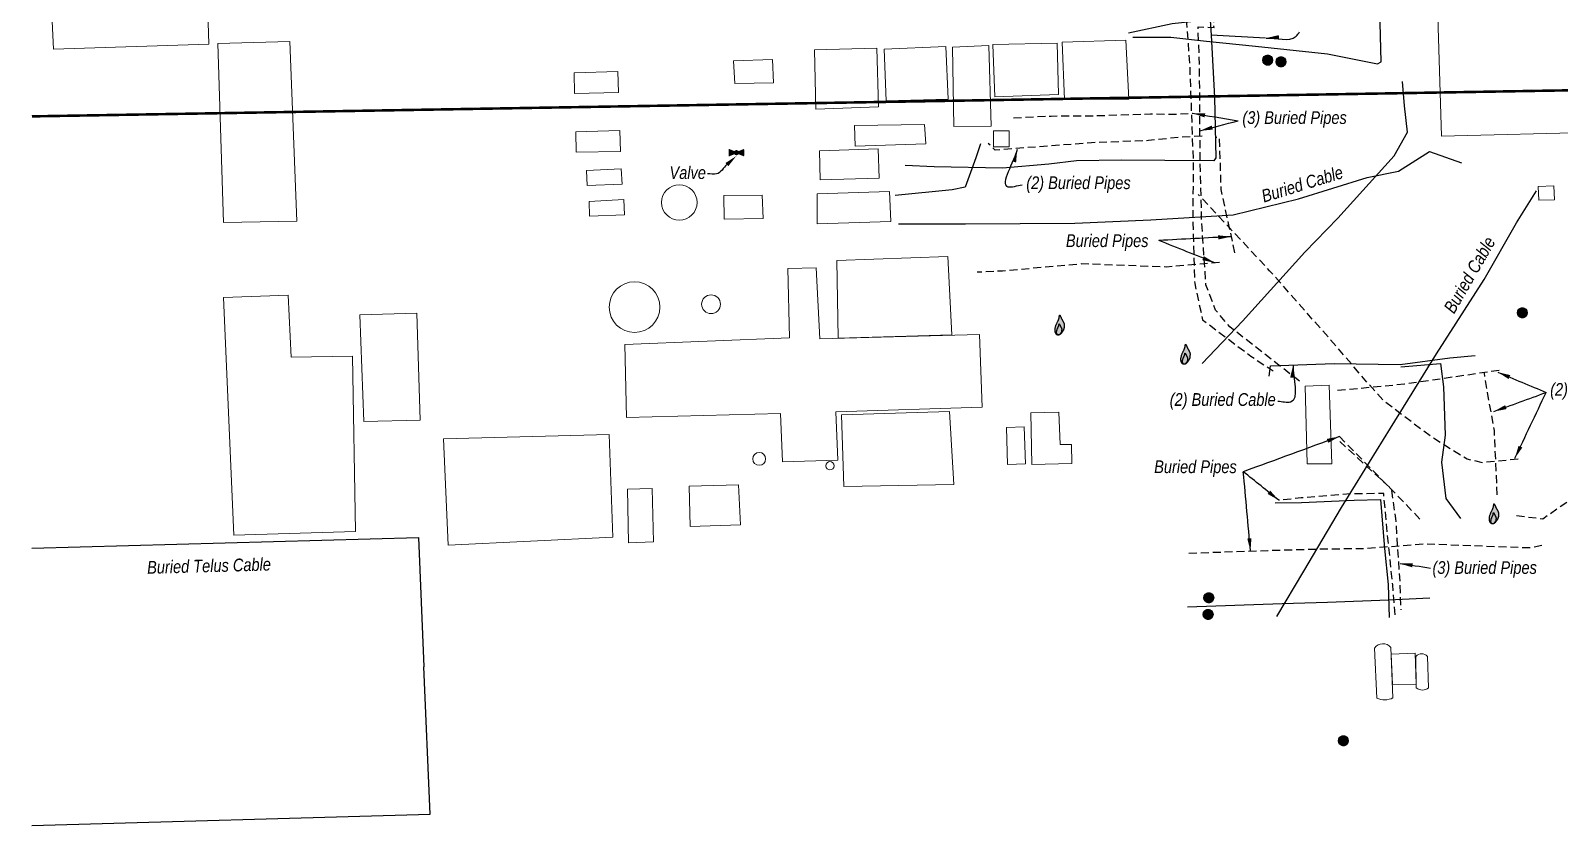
# Model space of a CAD drawing. Extents: x 663492 to 667541, y 5675958 to 5679620.
# Drawn here: x 665693 to 666896, y 5676113 to 5676738 of the extents above; entities that cross this region are included whole.
import ezdxf

# ---------------------------------------------------------------- set-up
doc = ezdxf.new("R2010")
doc.units = 0
doc.header["$LTSCALE"] = 5
for name, pattern in [('0', [1, 1, 0]), ('DASHDOT2', [12.7, 6.35, -3.175, 0, -3.175]), ('UG_PIPE', [1.875, 1.25, -0.625])]:
    doc.linetypes.add(name, pattern=pattern)
for name, color, linetype in [('AS-CABLE', 224, 'foc-CABLE'), ('AS-PIPE-UG', 44, 'UG_PIPE'), ('AS-PIPE-UG-T', 44, 'Continuous'), ('AS-SYMBOL', 7, 'Continuous'), ('AS-TELUS', 224, 'foc-TEL'), ('AS-WILDLIFE', 131, 'DASHDOT2'), ('T-WATER', 160, 'Continuous')]:
    doc.layers.add(name, color=color, linetype=linetype)
doc.layers.add('AS-GENERAL', color=48, linetype='Continuous', lineweight=18)
doc.styles.add('80CG', font='ARIALN.TTF', dxfattribs={"height": 10})
doc.styles.add('80L', font='ARIALN.TTF', dxfattribs={"height": 10})
doc.styles.add('foc-LtypeFont', font='ARIALN.TTF', dxfattribs={"height": 7.35})
doc.linetypes.add('foc-CABLE', pattern='A,2,-1,["C",foc-LtypeFont,S=0.2,R=0,X=-0.625,Y=-0.75],-1.24,8', length=12.24)
doc.linetypes.add('foc-TEL', pattern='A,2,-1,["T",foc-LtypeFont,S=0.2,R=0,X=-0.425,Y=-0.75],-1.24,8', length=12.24)
doc.dimstyles.new('Compass 5 000', dxfattribs={"dimscale": 5, "dimtxt": 9, "dimasz": 2, "dimexe": 0.2, "dimexo": 0.0625, "dimgap": 0.5, "dimtad": 0, "dimtih": 1, "dimtoh": 1, "dimzin": 0, "dimdsep": 46, "dimtxsty": '80CG', "dimcen": 0.1, "dimse1": 1, "dimse2": 1, "dimclrd": 256, "dimclrt": 256, "dimaunit": 1, "dimadec": 4, "dimazin": 0, "dimtfac": 0.06, "dimtofl": 0, "dimtmove": 0, "dimatfit": 1, "dimfxl": 0.2, "dimtolj": 1, "dimtzin": 0, "dimlwd": -1, "dimarcsym": 0})

# ---------------------------------------------------------------- blocks, each defined once
blk = doc.blocks.new('*X461')
at = {"color": 0}
for p, q in [((102.1, -2061.6), (108.8, -2061.6)), ((102.1, -2068.4), (108.8, -2068.4)), ((102.2, -2061.7), (108.8, -2061.7)), ((102.2, -2068.3), (108.7, -2068.3)), ((102.3, -2061.4), (108.6, -2061.4)), ((102.3, -2061.9), (108.6, -2061.9)), ((102.3, -2068.1), (108.6, -2068.1)), ((102.3, -2068.6), (108.7, -2068.6)), ((102.5, -2061.2), (108.5, -2061.2)), ((102.5, -2062), (108.4, -2062)), ((102.5, -2068), (108.4, -2068)), ((102.5, -2068.7), (108.5, -2068.7)), ((102.6, -2062.2), (108.3, -2062.2)), ((102.7, -2061.1), (108.2, -2061.1)), ((102.7, -2067.8), (108.3, -2067.8)), ((102.7, -2068.9), (108.3, -2068.9)), ((102.8, -2062.3), (108.1, -2062.3)), ((102.8, -2067.7), (108.1, -2067.7)), ((102.9, -2060.9), (108, -2060.9)), ((102.9, -2069.1), (108, -2069.1)), ((103, -2062.5), (108, -2062.5)), ((103, -2067.5), (108, -2067.5)), ((103.1, -2062.7), (107.8, -2062.7)), ((103.1, -2067.3), (107.8, -2067.3)), ((103.2, -2060.8), (107.7, -2060.8)), ((103.2, -2069.2), (107.8, -2069.2)), ((103.3, -2062.8), (107.7, -2062.8)), ((103.3, -2067.2), (107.6, -2067.2)), ((103.4, -2063), (107.5, -2063)), ((103.4, -2067), (107.5, -2067)), ((103.5, -2060.6), (107.4, -2060.6)), ((103.5, -2069.4), (107.4, -2069.4)), ((103.6, -2063.1), (107.3, -2063.1)), ((103.6, -2066.9), (107.3, -2066.9)), ((103.7, -2063.3), (107.2, -2063.3)), ((103.8, -2066.7), (107.2, -2066.7)), ((103.9, -2060.5), (107, -2060.5)), ((103.9, -2063.4), (107, -2063.4)), ((103.9, -2066.6), (107, -2066.6)), ((103.9, -2069.5), (107.1, -2069.5)), ((104.1, -2063.6), (106.9, -2063.6)), ((104.1, -2066.4), (106.9, -2066.4)), ((104.2, -2063.7), (106.7, -2063.7)), ((104.2, -2066.2), (106.7, -2066.2)), ((104.4, -2063.9), (106.6, -2063.9)), ((104.4, -2066.1), (106.6, -2066.1)), ((104.4, -2069.7), (106.5, -2069.7)), ((104.5, -2060.3), (106.5, -2060.3)), ((104.5, -2064.1), (106.4, -2064.1)), ((104.5, -2065.9), (106.4, -2065.9)), ((104.7, -2064.2), (106.3, -2064.2)), ((104.7, -2065.8), (106.2, -2065.8)), ((104.8, -2064.4), (106.1, -2064.4)), ((104.8, -2065.6), (106.1, -2065.6)), ((105, -2064.5), (105.9, -2064.5)), ((105, -2065.5), (105.9, -2065.5)), ((105.1, -2064.7), (105.8, -2064.7)), ((105.2, -2065.3), (105.8, -2065.3)), ((105.3, -2064.8), (105.6, -2064.8)), ((105.3, -2065.2), (105.6, -2065.2))]:
    blk.add_line(p, q, dxfattribs=at)
blk = doc.blocks.new('Pile')
h = blk.add_hatch(color=255)
h.dxf.hatch_style = 1
edge = h.paths.add_edge_path()
edge.add_arc((0, 0), 0.868, 0, 360)
at = {"color": 224}
for p, q in [((0.54, -0.54), (-0.54, 0.54)), ((-0.54, -0.54), (0.54, 0.54))]:
    blk.add_line(p, q, dxfattribs=at)
blk.add_circle((0, 0), 0.768, dxfattribs=at)
at = {"color": 224, "xscale": 0.16, "yscale": 0.16, "zscale": 0.16}
blk.add_blockref('*X461', (-16.87, 330.4), dxfattribs=at)
blk = doc.blocks.new('VALVE')
h = blk.add_hatch(color=255)
h.dxf.hatch_style = 1
edge = h.paths.add_edge_path()
edge.add_line((-0.33, 0.24), (-1.2, 0.59))
edge.add_line((-1.2, 0.59), (-1.2, -0.59))
edge.add_line((-1.2, -0.59), (-0.33, -0.24))
edge.add_arc((0, 0), 0.411, 215.8775, 324.1225)
edge.add_line((0.33, -0.24), (1.2, -0.59))
edge.add_line((1.2, -0.59), (1.2, 0.59))
edge.add_line((1.2, 0.59), (0.33, 0.24))
edge.add_arc((0, 0), 0.411, 35.8775, 144.1225)
at = {"color": 48}
for p, q in [((-1.1, 0.44), (-1.1, -0.44)), ((-0.29, 0.12), (-1.1, 0.44)), ((0.29, 0.12), (1.1, 0.44)), ((1.1, 0.44), (1.1, -0.44)), ((-1.1, -0.44), (-0.29, -0.12)), ((1.1, -0.44), (0.29, -0.12))]:
    blk.add_line(p, q, dxfattribs=at)
for radius in [0.311, 0.11]:
    blk.add_circle((0, 0), radius, dxfattribs=at)
blk = doc.blocks.new('FLARE')
h = blk.add_hatch(color=255)
h.dxf.hatch_style = 1
h.paths.add_polyline_path([(0.16, 2.41, 0.114147), (0.13, 2.43), (0.11, 2.44, 0.261551), (0.01, 2.42), (0, 2.41, 0.131268), (-0.03, 2.37), (-0.04, 2.35, 0.041497), (-0.05, 2.33), (-0.05, 2.29, 0.015174), (-0.05, 2.29), (-0.06, 2.24, 0.004376), (-0.06, 2.24), (-0.07, 2.18), (-0.08, 2.11), (-0.09, 2.05), (-0.1, 1.98), (-0.12, 1.91), (-0.14, 1.83), (-0.17, 1.76), (-0.19, 1.68), (-0.22, 1.61), (-0.26, 1.53), (-0.29, 1.46), (-0.32, 1.39), (-0.36, 1.32), (-0.39, 1.25, 0.000505), (-0.39, 1.25), (-0.43, 1.18, 0.002398), (-0.43, 1.18), (-0.46, 1.1, 0.004177), (-0.46, 1.1), (-0.5, 1.03, 0.005735), (-0.5, 1.03), (-0.53, 0.95, 0.006994), (-0.53, 0.95), (-0.56, 0.87, 0.00791), (-0.57, 0.87), (-0.6, 0.78, 0.008323), (-0.6, 0.78), (-0.63, 0.69, 0.008095), (-0.63, 0.68), (-0.66, 0.59, 0.008067), (-0.66, 0.59), (-0.68, 0.49, 0.008387), (-0.68, 0.49), (-0.7, 0.39, 0.009056), (-0.71, 0.38), (-0.72, 0.28, 0.010123), (-0.72, 0.28), (-0.74, 0.18, 0.011689), (-0.74, 0.18), (-0.75, 0.08, 0.013925), (-0.75, 0.08), (-0.75, -0.02, 0.016488), (-0.75, -0.02), (-0.75, -0.11, 0.017255), (-0.75, -0.12), (-0.74, -0.2, 0.01735), (-0.74, -0.2), (-0.73, -0.28, 0.017311), (-0.73, -0.29), (-0.71, -0.36, 0.01715), (-0.71, -0.36), (-0.69, -0.43, 0.016886), (-0.69, -0.44), (-0.66, -0.5, 0.016546), (-0.66, -0.5), (-0.63, -0.56, 0.016164), (-0.63, -0.56), (-0.6, -0.61, 0.016329), (-0.6, -0.62), (-0.57, -0.66, 0.018828), (-0.57, -0.67), (-0.54, -0.71, 0.022087), (-0.53, -0.71), (-0.5, -0.75, 0.025345), (-0.49, -0.76), (-0.46, -0.78, 0.028234), (-0.45, -0.79), (-0.42, -0.82, 0.030298), (-0.41, -0.82), (-0.37, -0.84, 0.031129), (-0.36, -0.85), (-0.32, -0.86, 0.030544), (-0.31, -0.87), (-0.27, -0.88, 0.028465), (-0.26, -0.88), (-0.22, -0.89, 0.025311), (-0.21, -0.89), (-0.16, -0.89, 0.02283), (-0.15, -0.89), (-0.11, -0.89, 0.021226), (-0.1, -0.89), (-0.05, -0.88, 0.020401), (-0.04, -0.88), (0, -0.87, 0.020299), (0.01, -0.87), (0.05, -0.85, 0.020911), (0.06, -0.85), (0.11, -0.83, 0.022277), (0.11, -0.83), (0.15, -0.81, 0.023712), (0.16, -0.8), (0.2, -0.78, 0.022408), (0.21, -0.78), (0.24, -0.75, 0.01993), (0.25, -0.74), (0.28, -0.72, 0.017146), (0.28, -0.71), (0.31, -0.68, 0.014211), (0.32, -0.68), (0.35, -0.64, 0.011221), (0.35, -0.64), (0.37, -0.61, 0.008212), (0.38, -0.61), (0.4, -0.57, 0.005172), (0.4, -0.57), (0.42, -0.54, 0.002523), (0.43, -0.54), (0.45, -0.5, 0.001671), (0.45, -0.5), (0.47, -0.47, 0.001229), (0.47, -0.47), (0.49, -0.44, 0.00075), (0.49, -0.44), (0.51, -0.41, 0.00026), (0.51, -0.41), (0.54, -0.37), (0.56, -0.34), (0.58, -0.3), (0.61, -0.27), (0.63, -0.23, 0.001311), (0.63, -0.23), (0.66, -0.19, 0.003726), (0.66, -0.19), (0.69, -0.15, 0.006065), (0.69, -0.14), (0.72, -0.1, 0.008452), (0.72, -0.1), (0.74, -0.05, 0.010991), (0.75, -0.05), (0.77, 0, 0.013767), (0.77, 0), (0.79, 0.05, 0.016839), (0.8, 0.05), (0.81, 0.1, 0.019104), (0.82, 0.11), (0.83, 0.15, 0.016987), (0.83, 0.16), (0.84, 0.21, 0.013636), (0.84, 0.21), (0.85, 0.26, 0.010244), (0.85, 0.27), (0.86, 0.31, 0.006846), (0.86, 0.32), (0.86, 0.37, 0.003419), (0.86, 0.37), (0.86, 0.41), (0.87, 0.46), (0.87, 0.5), (0.88, 0.54), (0.88, 0.59), (0.89, 0.63, 0.001278), (0.89, 0.63), (0.89, 0.67, 0.004735), (0.89, 0.67), (0.9, 0.71, 0.008354), (0.9, 0.72), (0.9, 0.76, 0.012059), (0.9, 0.76), (0.9, 0.8, 0.015712), (0.9, 0.81), (0.9, 0.85, 0.018457), (0.9, 0.85), (0.9, 0.89, 0.018102), (0.9, 0.9), (0.89, 0.94, 0.016533), (0.89, 0.95), (0.88, 0.99, 0.014576), (0.88, 0.99), (0.87, 1.03, 0.012435), (0.86, 1.04), (0.85, 1.08, 0.010283), (0.85, 1.09), (0.83, 1.13, 0.00824), (0.83, 1.13), (0.81, 1.18, 0.00638), (0.81, 1.18), (0.78, 1.23, 0.004735), (0.78, 1.23), (0.76, 1.29, 0.003388), (0.75, 1.29), (0.73, 1.34, 0.002345), (0.73, 1.34), (0.7, 1.4, 0.001492), (0.7, 1.4), (0.67, 1.46, 0.000746), (0.67, 1.46), (0.63, 1.51), (0.6, 1.57), (0.57, 1.62), (0.55, 1.68), (0.52, 1.73), (0.49, 1.78), (0.47, 1.83), (0.45, 1.87), (0.42, 1.92), (0.4, 1.97), (0.38, 2.02), (0.35, 2.08, 0.000332), (0.35, 2.08), (0.33, 2.13, 0.001849), (0.33, 2.13), (0.3, 2.19, 0.0038), (0.3, 2.19), (0.27, 2.24, 0.006473), (0.27, 2.24), (0.25, 2.29, 0.010865), (0.24, 2.3), (0.22, 2.34, 0.019524), (0.22, 2.34), (0.19, 2.38, 0.041077), (0.18, 2.39)])
at = {"color": 48, "flags": 128}
for points in [[(0.11, -0.72), (0.07, -0.74), (0.03, -0.76), (-0.02, -0.77), (-0.07, -0.78), (-0.11, -0.79), (-0.16, -0.79), (-0.2, -0.79), (-0.25, -0.78), (-0.29, -0.77), (-0.32, -0.76), (-0.36, -0.74), (-0.4, -0.71), (-0.43, -0.68), (-0.46, -0.65), (-0.49, -0.61), (-0.52, -0.56), (-0.54, -0.51), (-0.57, -0.46), (-0.59, -0.4), (-0.61, -0.33), (-0.63, -0.26), (-0.64, -0.19), (-0.65, -0.11), (-0.65, -0.02), (-0.65, 0.07), (-0.64, 0.17), (-0.63, 0.27), (-0.61, 0.36), (-0.58, 0.46), (-0.56, 0.56), (-0.53, 0.66), (-0.5, 0.75), (-0.47, 0.83), (-0.44, 0.91), (-0.41, 0.99), (-0.37, 1.06), (-0.34, 1.13), (-0.3, 1.2), (-0.27, 1.27), (-0.23, 1.34), (-0.2, 1.42), (-0.16, 1.49), (-0.13, 1.57), (-0.1, 1.65), (-0.07, 1.73), (-0.04, 1.8), (-0.02, 1.88), (0, 1.96), (0.01, 2.03), (0.02, 2.1), (0.03, 2.17), (0.04, 2.22), (0.05, 2.27), (0.05, 2.31), (0.06, 2.34), (0.08, 2.35), (0.09, 2.34), (0.11, 2.32), (0.13, 2.29), (0.16, 2.25), (0.18, 2.2), (0.21, 2.14), (0.24, 2.09), (0.26, 2.03), (0.29, 1.98), (0.31, 1.93), (0.33, 1.88), (0.36, 1.83), (0.38, 1.78), (0.41, 1.73), (0.43, 1.68), (0.46, 1.63), (0.49, 1.58), (0.52, 1.52), (0.55, 1.47), (0.58, 1.41), (0.61, 1.35), (0.64, 1.3), (0.67, 1.24), (0.69, 1.19), (0.72, 1.14), (0.74, 1.09), (0.75, 1.05), (0.77, 1), (0.78, 0.96), (0.79, 0.92), (0.8, 0.88), (0.8, 0.84), (0.8, 0.8), (0.8, 0.76), (0.8, 0.72), (0.79, 0.68), (0.79, 0.64), (0.78, 0.6), (0.78, 0.56), (0.77, 0.51), (0.77, 0.47), (0.76, 0.42), (0.76, 0.37), (0.76, 0.33), (0.75, 0.28), (0.74, 0.23), (0.73, 0.18), (0.72, 0.13), (0.7, 0.09), (0.68, 0.04), (0.66, 0), (0.63, -0.05), (0.61, -0.09), (0.58, -0.13), (0.55, -0.17), (0.53, -0.21), (0.5, -0.25), (0.48, -0.28), (0.45, -0.32), (0.43, -0.35), (0.41, -0.38), (0.39, -0.42), (0.37, -0.45), (0.34, -0.48), (0.32, -0.51), (0.3, -0.55), (0.27, -0.58), (0.24, -0.61), (0.21, -0.64), (0.18, -0.67), (0.15, -0.7)], [(0.02, -0.75), (-0.01, -0.76), (-0.03, -0.77), (-0.05, -0.78), (-0.08, -0.78), (-0.11, -0.79), (-0.13, -0.79), (-0.16, -0.79), (-0.18, -0.78), (-0.2, -0.78), (-0.23, -0.77), (-0.25, -0.76), (-0.26, -0.74), (-0.28, -0.73), (-0.3, -0.71), (-0.32, -0.69), (-0.33, -0.66), (-0.35, -0.63), (-0.36, -0.6), (-0.37, -0.57), (-0.39, -0.53), (-0.4, -0.49), (-0.4, -0.45), (-0.41, -0.41), (-0.41, -0.36), (-0.41, -0.31), (-0.4, -0.25), (-0.39, -0.2), (-0.38, -0.14), (-0.37, -0.09), (-0.36, -0.03), (-0.34, 0.02), (-0.32, 0.07), (-0.31, 0.12), (-0.29, 0.16), (-0.27, 0.21), (-0.25, 0.25), (-0.23, 0.29), (-0.21, 0.33), (-0.19, 0.37), (-0.17, 0.41), (-0.15, 0.45), (-0.14, 0.49), (-0.12, 0.53), (-0.1, 0.58), (-0.08, 0.62), (-0.07, 0.66), (-0.06, 0.71), (-0.05, 0.75), (-0.04, 0.79), (-0.03, 0.83), (-0.03, 0.87), (-0.02, 0.9), (-0.02, 0.93), (-0.01, 0.95), (-0.01, 0.96), (0, 0.97), (0.01, 0.96), (0.02, 0.95), (0.03, 0.94), (0.04, 0.91), (0.06, 0.88), (0.07, 0.86), (0.09, 0.82), (0.1, 0.79), (0.12, 0.76), (0.13, 0.74), (0.14, 0.71), (0.16, 0.68), (0.17, 0.65), (0.18, 0.63), (0.2, 0.6), (0.21, 0.57), (0.23, 0.54), (0.25, 0.51), (0.26, 0.47), (0.28, 0.44), (0.3, 0.41), (0.31, 0.38), (0.33, 0.35), (0.34, 0.32), (0.36, 0.29), (0.37, 0.27), (0.38, 0.24), (0.39, 0.22), (0.39, 0.19), (0.4, 0.17), (0.4, 0.15), (0.41, 0.13), (0.41, 0.1), (0.41, 0.08), (0.4, 0.06), (0.4, 0.04), (0.4, 0.01), (0.39, -0.01), (0.39, -0.03), (0.39, -0.06), (0.39, -0.08), (0.38, -0.11), (0.38, -0.14), (0.38, -0.16), (0.38, -0.19), (0.37, -0.22), (0.37, -0.24), (0.36, -0.27), (0.35, -0.3), (0.34, -0.32), (0.32, -0.35), (0.31, -0.37), (0.3, -0.4), (0.28, -0.42), (0.27, -0.44), (0.25, -0.46), (0.24, -0.48), (0.22, -0.5), (0.21, -0.52), (0.2, -0.54), (0.19, -0.56), (0.17, -0.58), (0.16, -0.6), (0.15, -0.61), (0.14, -0.63), (0.12, -0.65), (0.11, -0.67), (0.09, -0.69), (0.08, -0.7), (0.06, -0.72), (0.04, -0.74)]]:
    blk.add_lwpolyline(points, close=True, dxfattribs=at)

msp = doc.modelspace()

# ---------------------------------------------------------------- linework, layer by layer
at = {"layer": 'AS-CABLE', "flags": 128}
for points in [[(666556.562, 5676736.12), (666590.932, 5676743.335), (666637.457, 5676748.335), (666704.407, 5676758.7), (666749.742, 5676763.455), (666770.167, 5676764.415), (666787.407, 5676773.95)], [(666559.997, 5676732.53), (666589.727, 5676732.695), (666618.022, 5676729.57), (666656.362, 5676725.455), (666713.152, 5676719.585), (666752.512, 5676711.71), (666755.342, 5676713.26), (666753.772, 5676774.935)], [(666614.377, 5676475.93), (666646.122, 5676509.18), (666695.372, 5676563.41), (666721.167, 5676590.395), (666765.452, 5676639.35), (666776.137, 5676657.91), (666773.767, 5676678.645), (666772.092, 5676697.855)], [(666667.162, 5676466.065), (666668.142, 5676474.055), (666718.212, 5676475.975), (666770.322, 5676475.28), (666809.342, 5676480.415), (666829.352, 5676482.21)], [(666770.732, 5676473.285), (666801.997, 5676475.985), (666804.327, 5676457.495), (666805.592, 5676419.7), (666802.662, 5676398.35), (666806.212, 5676369.665), (666817.772, 5676354.135)], [(666671.977, 5676366.26), (666692.692, 5676366.555), (666733.997, 5676368.49), (666754.717, 5676368.875), (666758.042, 5676330.39), (666760.752, 5676302.215), (666761.562, 5676276.255)], [(666603.022, 5676284.435), (666677.307, 5676287.205), (666713.122, 5676288.32), (666761.027, 5676290.08), (666793.512, 5676291.77)]]:
    msp.add_lwpolyline(points, dxfattribs=at)
at = {"layer": 'AS-CABLE'}
for points in [[(666440.092, 5676648.66), (666436.392, 5676637.78), (666427.952, 5676614.565), (666417.857, 5676612.505), (666373.002, 5676608.12)], [(666375.567, 5676585.725), (666428.407, 5676585.71), (666514.312, 5676586.24), (666574.172, 5676588.845), (666638.967, 5676592.995), (666690.147, 5676605.43), (666744.217, 5676622.21), (666768.847, 5676627.205), (666793.237, 5676642.6), (666818.462, 5676633.845)], [(666673.357, 5676276.895), (666694.432, 5676312.61), (666724.012, 5676362.71), (666762.622, 5676425.115), (666798.857, 5676483.535), (666836.242, 5676542.08), (666861.867, 5676586.685), (666877.447, 5676611.77)]]:
    msp.add_lwpolyline(points, dxfattribs=at)
at = {"layer": 'AS-GENERAL'}
for points in [[(666926.792, 5676657.947), (666917.58, 5676904.355), (666795.223, 5676902.953), (666802.705, 5676654.697)], [(665840.325, 5676727.537), (665896.942, 5676729.216), (665902.411, 5676587.812), (665844.792, 5676586.92)], [(666120.507, 5676704.638), (666154.79, 5676705.629), (666155.405, 5676689.051), (666120.838, 5676688.222)]]:
    msp.add_lwpolyline(points, close=True, dxfattribs=at)
at = {"layer": 'AS-GENERAL', "flags": 128}
for points in [[(665708.106, 5676784.157), (665710.886, 5676723.286), (665833.203, 5676727.074), (665831.182, 5676786.43)], [(666309.464, 5676722.584), (666310.482, 5676676.093), (666359.886, 5676677.959), (666358.528, 5676723.941)], [(666412.859, 5676725.233), (666414.75, 5676683.934), (666365.865, 5676682.584), (666364.244, 5676723.074)], [(666418.13, 5676724.895), (666419.242, 5676662.447), (666448.593, 5676662.67), (666446.592, 5676726.006)], [(666449.763, 5676726.903), (666451.435, 5676685.626), (666501.598, 5676687.464), (666500.427, 5676727.906)], [(666504.328, 5676728.788), (666506.112, 5676683.621), (666556.777, 5676683.955), (666554.436, 5676730.245)], [(666245.896, 5676713.999), (666246.985, 5676696.159), (666277.242, 5676696.812), (666276.48, 5676714.978)], [(666340.973, 5676663.138), (666341.421, 5676646.812), (666397.14, 5676648.825), (666396.021, 5676664.032)], [(666121.746, 5676658.109), (666122.072, 5676642.139), (666156.858, 5676642.791), (666156.315, 5676659.196)], [(666450.411, 5676659.033), (666462.717, 5676659.033), (666462.796, 5676646.261), (666450.411, 5676646.261)], [(666313.535, 5676643.292), (666314.098, 5676620.49), (666360.434, 5676621.756), (666359.589, 5676644.7)], [(666130.275, 5676627.696), (666130.718, 5676616.056), (666158.14, 5676617.087), (666157.551, 5676629.17)], [(666891.097, 5676615.574), (666891.594, 5676604.642), (666879.33, 5676604.311), (666878.731, 5676615.293)], [(666132.192, 5676603.383), (666132.634, 5676591.743), (666160.057, 5676592.774), (666159.467, 5676604.857)], [(666238.228, 5676608.062), (666238.628, 5676589.482), (666269.214, 5676590.081), (666268.414, 5676608.462)], [(666311.75, 5676609.366), (666368.668, 5676611.168), (666369.671, 5676587.533), (666311.55, 5676585.73)], [(666327.009, 5676556.93), (666328.289, 5676495.959), (666417.595, 5676498.517), (666414.324, 5676560.199)], [(665844.575, 5676527.888), (665852.9, 5676340.849), (665948.592, 5676343.857), (665946.208, 5676481.777), (665897.892, 5676480.854), (665895.43, 5676529.757)], [(665951.786, 5676514.109), (665955.18, 5676430.238), (665999.299, 5676431.471), (665996.83, 5676515.65)], [(666695.632, 5676458.134), (666697.129, 5676396.999), (666716.592, 5676396.999), (666714.454, 5676458.989)], [(666330.86, 5676435.484), (666332.655, 5676379.281), (666419.1, 5676380.776), (666415.81, 5676438.174)], [(666479.815, 5676437.153), (666480.545, 5676396.609), (666511.919, 5676397.193), (666511.773, 5676412.214), (666502.726, 5676412.214), (666501.761, 5676437.547)], [(666017.764, 5676416.717), (666021.285, 5676332.961), (666150.865, 5676339.295), (666148.048, 5676420.237)], [(666460.704, 5676425.732), (666461.403, 5676396.564), (666475.559, 5676396.913), (666474.51, 5676426.256)], [(666162.515, 5676376.998), (666163.17, 5676334.935), (666182.985, 5676335.59), (666181.839, 5676377.653)], [(666249.808, 5676380.626), (666251.248, 5676349.185), (666211.873, 5676347.849), (666211.05, 5676379.496)], [(666763.23, 5676247.377), (666781.961, 5676248.034), (666782.916, 5676223.753), (666764.181, 5676223.38)]]:
    msp.add_lwpolyline(points, close=True, dxfattribs=at)
msp.add_lwpolyline([(666439.401, 5676498.793), (666441.437, 5676441.644), (666326.428, 5676437.882), (666327.98, 5676399.875), (666284.26, 5676398.582), (666282.708, 5676436.589), (666161.638, 5676433.486), (666160.344, 5676490.884), (666289.951, 5676496.055), (666288.658, 5676550.609), (666310.906, 5676551.126), (666313.751, 5676495.279), (666439.401, 5676498.793)], dxfattribs=at)
for points in [[(666750.108, 5676252.14), (666751.82, 5676212.806, 0.2372362), (666764.592, 5676213.002), (666763.02, 5676252.671, 0.48026864)], [(666791.703, 5676245.561), (666792.578, 5676220.965, -0.40259757), (666782.958, 5676220.965), (666782.584, 5676245.561, -0.44658833)]]:
    msp.add_lwpolyline(points, format="xyb", close=True, dxfattribs=at)
at = {"layer": 'AS-GENERAL'}
for centre, radius in [((666203.198, 5676602.631), 13.959), ((666168.014, 5676520.283), 19.936), ((666228.157, 5676522.551), 7.401), ((666266.047, 5676400.94), 5.029), ((666321.723, 5676395.492), 3.265)]:
    msp.add_circle(centre, radius, dxfattribs=at)
at = {"layer": 'AS-PIPE-UG', "flags": 128}
for points in [[(666480.692, 5676888.89), (666567.037, 5676887.855), (666603.327, 5676886.265), (666602.407, 5676845.315), (666600.582, 5676765.405), (666604.632, 5676710.865), (666607.322, 5676637.12), (666607.242, 5676586.54), (666608.597, 5676538.77), (666614.842, 5676510.315), (666652.887, 5676481.715), (666670.217, 5676470.295)], [(666690.932, 5676462.075), (666636.322, 5676504.715), (666625.017, 5676518.01), (666617.472, 5676537.875), (666614.157, 5676586.87), (666612.897, 5676637.715), (666612.442, 5676709.895), (666611.252, 5676740.81), (666623.862, 5676740.14), (666622.192, 5676765.01), (666622.602, 5676815.17), (666618.977, 5676879.2), (666616.602, 5676883.14), (666566.272, 5676885.995)], [(666466.182, 5676669.205), (666495.697, 5676670.62), (666525.982, 5676670.75), (666573.922, 5676672.3), (666591.617, 5676672.05), (666606.837, 5676672.815)], [(666614.412, 5676654.87), (666596.227, 5676653.85), (666572.352, 5676651.28), (666527.412, 5676649.54), (666476.027, 5676645.645), (666451.767, 5676643.845), (666446.187, 5676649.06)], [(666640.262, 5676563.11), (666629.462, 5676612.725), (666628.192, 5676653.455), (666624.602, 5676653.715)], [(666863.082, 5676400.66), (666835.017, 5676397.945), (666822.977, 5676400.595), (666795.097, 5676417.945), (666757.072, 5676446.695), (666738.642, 5676467.615), (666720.287, 5676489.205), (666667.562, 5676548.95), (666611.462, 5676608.855)], [(666628.157, 5676555.43), (666586.417, 5676551.83), (666519.902, 5676554.275), (666457.377, 5676548.635), (666437.587, 5676547.735)], [(666848.127, 5676470.49), (666773.622, 5676459.625), (666718.502, 5676454.35)], [(666846.592, 5676372.575), (666844.387, 5676423.19), (666839.522, 5676449.915), (666836.517, 5676468.225)], [(666861.777, 5676356.275), (666882.457, 5676353.895), (666945.392, 5676397.72), (666963.787, 5676402.525), (667004.687, 5676414.39), (667017.197, 5676421.29)], [(666722.457, 5676418.525), (666773.552, 5676366.52), (666785.707, 5676353.61)], [(666722.687, 5676414.57), (666763.262, 5676377.4), (666766.597, 5676354.055), (666770.037, 5676302.15), (666770.682, 5676282.245)], [(666766.437, 5676278.345), (666764.372, 5676301.835), (666759.127, 5676353.055), (666757.332, 5676373.705), (666732.662, 5676373.435), (666692.372, 5676370.17), (666674.792, 5676368.38)], [(666604.072, 5676326.82), (666666.252, 5676328.91), (666713.487, 5676330.285), (666741.037, 5676330.345), (666788.692, 5676334.185), (666871.902, 5676331.115), (666881.992, 5676333.015)]]:
    msp.add_lwpolyline(points, dxfattribs=at)
at = {"layer": 'AS-PIPE-UG-T', "ltscale": 0.2, "start_tangent": (-0.73867711, -0.67405944), "end_tangent": (-0.99990881, 0.01350476)}
msp.add_spline([(666240.629, 5676632.379), (666232.579, 5676625.033), (666225.484, 5676625.129)], degree=3, dxfattribs=at)
at = {"layer": 'AS-PIPE-UG-T', "ltscale": 0.2}
msp.add_solid([(666239.506, 5676633.61), (666248.014, 5676639.118), (666241.752, 5676631.148)], dxfattribs=at)
at = {"layer": 'AS-TELUS', "flags": 128}
for points in [[(665693.922, 5676330.776), (665998.069, 5676339.079), (666002.312, 5676237.295)], [(665693.922, 5676112.631), (666007.137, 5676121.574), (666002.312, 5676237.295)]]:
    msp.add_lwpolyline(points, dxfattribs=at)
at = {"layer": 'AS-WILDLIFE', "const_width": 1.999, "flags": 128}
msp.add_lwpolyline([(665693.922, 5676670.33), (667309.564, 5676697.714), (667318.037, 5676697.786), (667347.399, 5676696.923), (667540.192, 5676685.582)], dxfattribs=at)
at = {"layer": 'T-WATER', "flags": 128}
for points in [[(666609.437, 5677093.02), (666608.237, 5677082.22), (666611.592, 5677039.22), (666614.407, 5676977.625), (666614.347, 5676939.545), (666614.362, 5676899.74), (666615.852, 5676845.715), (666617.637, 5676802.735), (666618.192, 5676785.085), (666621.527, 5676734.235), (666624.307, 5676685.24), (666625.212, 5676637.595), (666623.542, 5676635.365), (666585.182, 5676635.535), (666551.087, 5676635.965), (666515.662, 5676635.34), (666493.827, 5676632.735), (666457.327, 5676629.465), (666403.802, 5676630.765), (666380.842, 5676631.82)], [(666621.507, 5676734.365), (666664.267, 5676732.11)]]:
    msp.add_lwpolyline(points, dxfattribs=at)

# ---------------------------------------------------------------- block references
at = {"xscale": 4.99872395, "yscale": 4.99872395, "zscale": 4.99872395}
for p in [(666666.087, 5676714.59), (666676.452, 5676713.3), (666866.347, 5676515.89), (666619.722, 5676291.75), (666619.182, 5676278.645), (666725.592, 5676179.29)]:
    msp.add_blockref('Pile', p, dxfattribs=at)
at = {"layer": 'AS-SYMBOL', "color": 3, "xscale": 4.99872395, "yscale": 4.99872395, "zscale": 4.99872395}
for name, p in [('VALVE', (666248.157, 5676641.79)), ('FLARE', (666502.017, 5676502.295)), ('FLARE', (666601.017, 5676479.3)), ('FLARE', (666843.667, 5676353.8))]:
    msp.add_blockref(name, p, dxfattribs=at)

# ---------------------------------------------------------------- texts
at = {"layer": 'AS-CABLE', "ltscale": 0.2, "char_height": 9.99745, "attachment_point": 1, "style": '80L'}
for insert, rotation in [((666659.807, 5676611.916), 17.241126), ((666803.829, 5676519.186), 60.123185)]:
    msp.add_mtext_dynamic_manual_height_columns('\\pi0.30733;{\\fArial Narrow|b0|i1|c0|p34;Buried Cable}', width=66.03452, gutter_width=10, heights=[0], dxfattribs=dict(at, insert=insert, rotation=rotation))
at = {"layer": 'AS-CABLE', "ltscale": 0.2, "insert": (666588.445, 5676452.623), "char_height": 9.99745, "attachment_point": 1, "style": '80L'}
msp.add_mtext_dynamic_manual_height_columns('\\pi0.54479;{\\fArial Narrow|b0|i1|c0|p34;(2) Buried Cable}', width=83.21733, gutter_width=10, heights=[0], dxfattribs=at)
at = {"layer": 'AS-PIPE-UG-T', "ltscale": 0.2, "char_height": 9.99745, "attachment_point": 1, "style": '80L'}
for s, width, insert in [('\\pi1.0392;{\\fArial Narrow|b0|i1|c0|p34;(3) Buried Pipes}', 83.19686, (666645.086, 5676674.367)), ('\\pi0.76285;{\\fArial Narrow|b0|i1|c0|p34;Valve}', 28.46971, (666194.723, 5676631.083)), ('\\pi1.0392;{\\fArial Narrow|b0|i1|c0|p34;(2) Buried Pipes}', 83.19686, (666475.11, 5676623.135)), ('\\pi9.3931;{\\fArial Narrow|b0|i1|c0|p34;Buried Pipes}', 83.19686, (666497.937, 5676577.558)), ('\\pi1.0392;{\\fArial Narrow|b0|i1|c0|p34;(2) Buried Pipes}', 83.19686, (666887.196, 5676460.596)), ('\\pi3.6859;{\\fArial Narrow|b0|i1|c0|p34;Buried Pipes}', 71.78241, (666573.055, 5676399.735)), ('\\pi1.0392;{\\fArial Narrow|b0|i1|c0|p34;(3) Buried Pipes}', 83.19686, (666794.618, 5676320.465))]:
    msp.add_mtext_dynamic_manual_height_columns(s, width=width, gutter_width=10, heights=[0], dxfattribs=dict(at, insert=insert))
at = {"layer": 'AS-TELUS', "insert": (665833.131, 5676321.817), "char_height": 9.99745, "attachment_point": 2, "rotation": 1.563762, "style": '80L'}
msp.add_mtext_dynamic_manual_height_columns('{\\fArial Narrow|b0|i1|c0|p34;Buried Telus Cable}', width=113.497, gutter_width=50, heights=[0], dxfattribs=at)

# ---------------------------------------------------------------- leaders
at = {"layer": 'AS-CABLE', "linetype": '0', "ltscale": 0.2, "path_type": 1}
msp.add_leader([(666686.063, 5676474.743), (666684.004, 5676445.495), (666674.019, 5676446.139)], dimstyle='Compass 5 000', override={"dimgap": 0.5, "dimtad": 0}, dxfattribs=at)
at = {"layer": 'AS-PIPE-UG-T', "ltscale": 0.2, "path_type": 1}
for points in [[(666606.837, 5676672.815), (666642.691, 5676666.873)], [(666469.009, 5676644.22), (666461.558, 5676615.024), (666472.925, 5676616.41)], [(666637.081, 5676575.676), (666580.442, 5676572.692)], [(666624.501, 5676555.115), (666580.442, 5676572.692)], [(666846.97, 5676469.136), (666885.089, 5676453.179)], [(666843.976, 5676438.219), (666885.089, 5676453.179)], [(666860.541, 5676401.518), (666885.089, 5676453.179)], [(666722.457, 5676418.525), (666646.87, 5676390.832)], [(666652.524, 5676328.449), (666646.87, 5676390.832)], [(666674.792, 5676368.38), (666646.87, 5676390.832)], [(666770.138, 5676318.695), (666794.17, 5676315.073)]]:
    msp.add_leader(points, dimstyle='Compass 5 000', override={"dimgap": 0.5, "dimtad": 0}, dxfattribs=at)
msp.add_leader([(666612.763, 5676658.964), (666642.691, 5676666.873)], dimstyle='Compass 5 000', dxfattribs=at)
at = {"layer": 'AS-SYMBOL', "path_type": 1}
msp.add_leader([(666664.897, 5676731.935), (666688.377, 5676733.447), (666691.167, 5676736.701)], dimstyle='Compass 5 000', override={"dimgap": 0.5, "dimtad": 0}, dxfattribs=at)

doc.saveas('drawing.dxf')
